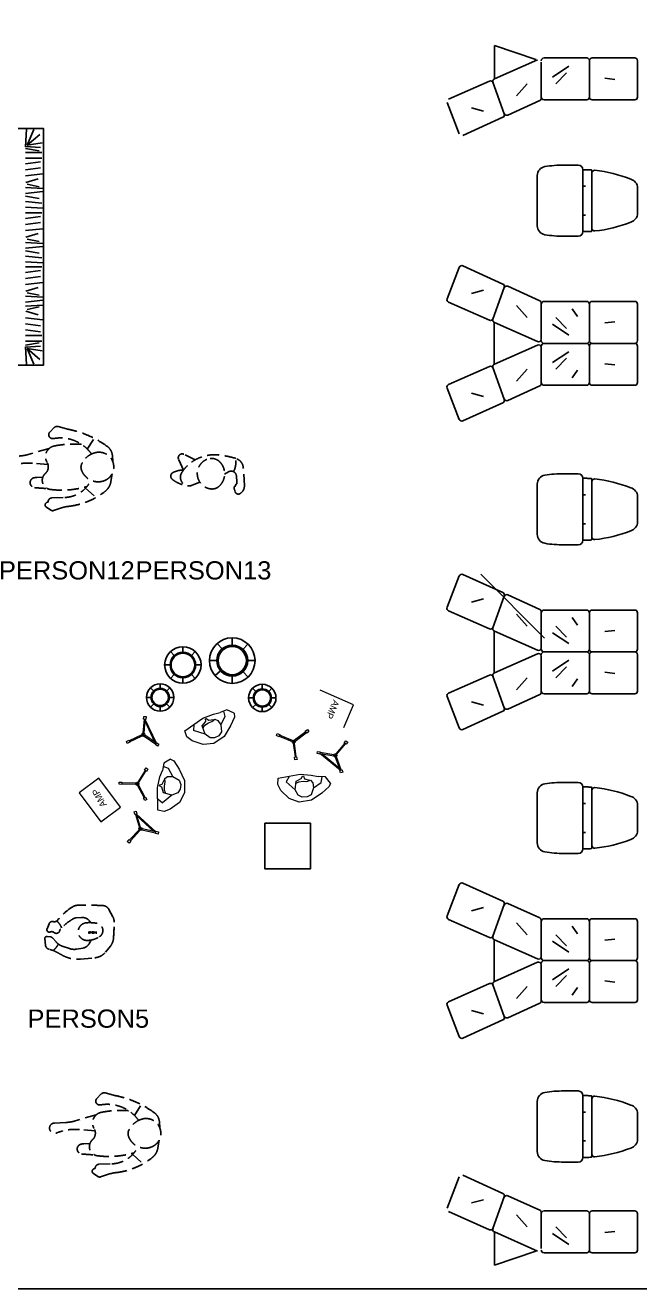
# Model space of a CAD drawing. Header units: millimetres. Extents: x 14385 to 129787, y 107826 to 186798.
# Drawn here: x 45817 to 52562, y 107826 to 121697 of the extents above; entities that cross this region are included whole.
import ezdxf
from ezdxf.enums import TextEntityAlignment as Align

# ---------------------------------------------------------------- set-up
doc = ezdxf.new("R2010")
doc.units = ezdxf.units.MM
doc.header["$LTSCALE"] = 1000
doc.set_wipeout_variables(frame=1)
doc.linetypes.add('HIDDEN2', pattern=[0.1875, 0.125, -0.0625])
for name, color, linetype in [('BS-SHORT-CABINET', 40, 'Continuous'), ('FF-ART', 120, 'Continuous'), ('FF-DB', 144, 'Continuous'), ('FF-FURN', 51, 'Continuous')]:
    doc.layers.add(name, color=color, linetype=linetype)
doc.styles.add('ar', font='arial.ttf')
doc.styles.add('ATTR', font='romans.shx', dxfattribs={"width": 0.8, "height": 0.7})
doc.styles.add('俵俽 僑僔僢僋', font='', dxfattribs={"bigfont": '俵俽 僑僔僢僋'})
doc.styles.get('俵俽 僑僔僢僋').set_extended_font_data('‚l‚r ƒSƒVƒbƒN')

# ---------------------------------------------------------------- blocks, each defined once
blk = doc.blocks.new('A$C50BB678B')
at = {"color": 8}
for p, q in [((5992, 1453), (5981, 1259)), ((6071, 1450), (5997, 1277)), ((6137, 1397), (5997, 1277)), ((6144, 1253), (5978, 1262)), ((6164, 1303), (5997, 1277)), ((6131, 1215), (5978, 1241)), ((6158, 1135), (5978, 1135)), ((6160, 1197), (5980, 1197)), ((6144, 1095), (5978, 1073)), ((6144, 1029), (5978, 1008)), ((6171, 962), (5978, 942)), ((6118, 909), (5984, 869)), ((6131, 822), (5998, 849)), ((6171, 801), (5978, 812)), ((6171, 768), (5978, 747)), ((6131, 694), (5978, 720)), ((6158, 641), (5978, 659)), ((6171, 588), (5978, 599)), ((6158, 534), (5978, 534)), ((6144, 494), (5978, 472)), ((6144, 428), (5978, 407)), ((6171, 361), (5978, 341)), ((6118, 308), (5984, 268)), ((6171, 200), (5978, 211)), ((6171, 167), (5978, 146)), ((6131, 221), (5998, 248)), ((6131, 93), (5978, 119)), ((6158, 40), (5978, 58)), ((6171, -13), (5978, -2)), ((6158, -57), (5978, -57)), ((6144, -97), (5978, -119)), ((6144, -163), (5978, -184)), ((6171, -230), (5978, -250)), ((6171, -391), (5978, -380)), ((6118, -283), (5984, -323)), ((6131, -370), (5998, -343)), ((6171, -424), (5978, -445)), ((6171, -477), (5978, -488)), ((6118, -585), (5984, -545)), ((6131, -498), (5998, -525)), ((6171, -638), (5978, -618)), ((6144, -705), (5978, -684)), ((6144, -772), (5978, -749)), ((6158, -812), (5978, -812)), ((6131, -892), (5978, -917)), ((6144, -929), (5978, -938)), ((6160, -874), (5980, -874)), ((5992, -1129), (5981, -936)), ((6137, -1073), (5997, -953)), ((6071, -1126), (5997, -953)), ((6164, -980), (5997, -953))]:
    blk.add_line(p, q, dxfattribs=at)
at = {"color": 2, "linetype": 'ByBlock', "ltscale": 3000}
blk.add_lwpolyline([(-6024, 1462), (6176, 1462), (6176, -1138), (-6024, -1138)], close=True, dxfattribs=at)
blk = doc.blocks.new('A$C43EB040F')
at = {"color": 59, "linetype": 'HIDDEN2'}
for p, q in [((-207, 416), (-160, 464)), ((-26, 451), (-116, 476)), ((204, 229), (281, 346)), ((-674, 145), (-544, 152)), ((-215, 235), (-446, 169)), ((483, 91), (479, 156)), ((-228, 60), (-398, 74)), ((-284, -80), (-351, -83)), ((476, -43), (463, -128)), ((186, -199), (300, -303)), ((-196, -442), (-245, -410)), ((-186, -308), (-42, -302)), ((-167, -446), (-68, -414)), ((-125, -298), (-125, -298)), ((-125, -298), (-125, -298)), ((-175, -442), (-175, -442))]:
    blk.add_line(p, q, dxfattribs=at)
for centre, radius, start, end in [((-177, 386), 42.7, 135.191, 280.5352), ((-128, 432), 45, 74.6488, 135.191), ((72, 809), 371, 254.6488, 258.7098), ((-209, -599), 1065, 53.4823, 78.7098), ((-92, -69), 420, 35.3591, 100.5352), ((54, -783), 1067, 85.358, 101.6194), ((-671, 89), 56.6, 93.1353, 291.7806), ((-569, 598), 447, 273.1353, 285.909), ((-136, 146), 119, 101.6194, 211.1132), ((348, -31), 227, 103.6582, 154.5338), ((332, 33), 162, 286.6404, 103.6582), ((344, 148), 135, 3.6797, 53.4823), ((-444, -479), 555, 85.3146, 111.7806), ((-322, 34), 97.8, 311.773, 31.1132), ((220, 30), 85.7, 154.5338, 197.9036), ((323, 63), 194, 197.9036, 286.6404), ((-369, -140), 54.8, 98.8442, 264.2352), ((-341, -322), 239, 92.4021, 98.8442), ((-189, -114), 101, 131.773, 262.9174), ((-55, 27), 330, 272.1383, 334.7594), ((296, -102), 168, 308.5038, 351.3134), ((-165, 1886), 2091, 264.2352, 268.0342), ((-78, 783), 1005, 262.9174, 286.0136), ((-86, 378), 782, 276.1348, 308.5038), ((-229, -385), 30.1, 85.0614, 236.7735), ((-184, -350), 42.3, 92.1383, 186.3), ((32, -723), 325, 96.1349, 108.0511), ((-177, -414), 33.7, 236.7735, 288.0511)]:
    blk.add_arc(centre, radius, start, end, dxfattribs=at)
blk = doc.blocks.new('A$C4E4F17A8')
at = {"color": 59, "linetype": 'HIDDEN2'}
for p, q in [((-209, 40), (-263, 158)), ((-80, 152), (-205, 214)), ((242, -4), (286, 21)), ((459, -129), (447, 65)), ((-29, -94), (-116, -127)), ((353, -139), (370, -116)), ((377, -93), (372, -24))]:
    blk.add_line(p, q, dxfattribs=at)
for centre, radius, start, end in [((-224, 175), 42.7, 63.8988, 204.4247), ((130, -219), 427, 83.8075, 147.0958), ((112, 1), 170, 112.746, 261.956), ((97, 37), 131, 41.7971, 112.746), ((61, -857), 1069, 73.4031, 83.8075), ((150, 124), 215, 332.0521, 12.112), ((334, 58), 113, 3.5076, 73.4031), ((-308, -27), 41.9, 119.0732, 231.1184), ((-213, -198), 238, 89.0903, 119.0732), ((-149, -39), 94.3, 147.0958, 290.5492), ((55, 0), 187, 311.7514, 41.7971), ((314, -29), 57.4, 4.5143, 119.7562), ((-122, 204), 339, 231.1184, 263.572), ((344, -96), 33.4, 322.7892, 4.5143), ((362, -135), 96.9, 299.5813, 3.5076), ((104, -55), 113, 261.956, 311.7514), ((377, -158), 31.4, 142.7892, 208.134), ((291, -204), 66.3, 9.2551, 28.134), ((392, -188), 36, 189.2551, 299.5813)]:
    blk.add_arc(centre, radius, start, end, dxfattribs=at)
blk = doc.blocks.new('XG')
at = {"color": 57}
for p, q in [((0, 100), (0, 150)), ((-100, 0), (-150, 0)), ((-70, 71), (-106, 106)), ((70, 71), (106, 106)), ((100, 0), (150, 0)), ((-70, -71), (-106, -106)), ((0, -100), (0, -150)), ((70, -71), (106, -106))]:
    blk.add_line(p, q, dxfattribs=at)
for radius in [150, 100]:
    blk.add_circle((0, 0), radius)
blk.add_circle((0, 0), 90, dxfattribs=at)
blk = doc.blocks.new('ZG')
at = {"color": 57}
for p, q in [((0, 140), (0, 200)), ((-140, 0), (-200, 0)), ((-103, 95), (-147, 136)), ((103, 95), (147, 136)), ((140, 0), (200, 0)), ((-103, -95), (-147, -136)), ((103, -95), (147, -136)), ((0, -140), (0, -200))]:
    blk.add_line(p, q, dxfattribs=at)
for radius in [200, 140]:
    blk.add_circle((0, 0), radius)
blk.add_circle((0, 0), 130, dxfattribs=at)
blk = doc.blocks.new('DG')
at = {"color": 57}
for p, q in [((-112, 128), (-164, 189)), ((0, 170), (0, 250)), ((128, 112), (188, 165)), ((-170, 0), (-250, 0)), ((170, 0), (250, 0)), ((-122, -118), (-180, -174)), ((123, -117), (181, -172)), ((0, -170), (0, -250))]:
    blk.add_line(p, q, dxfattribs=at)
for radius in [250, 170]:
    blk.add_circle((0, 0), radius)
blk.add_circle((0, 0), 155, dxfattribs=at)
blk = doc.blocks.new('awqq')
at = {"color": 57, "linetype": 'Continuous', "lineweight": 15}
for p, q in [((614, 1393), (432, 1169)), ((596, 1386), (435, 1189)), ((318, -626), (57, -748)), ((307, -642), (77, -750))]:
    blk.add_line(p, q, dxfattribs=at)
blk.add_line((232, 731), (231, 731))
at = {"linetype": 'Continuous', "lineweight": 15}
for p, q in [((1020, -1019), (701, -1259)), ((1183, -1235), (1020, -1019)), ((863, -1475), (1183, -1235)), ((701, -1259), (863, -1475))]:
    blk.add_line(p, q, dxfattribs=at)
for points in [[(306, 1475), (330, 1456), (314, 1436), (291, 1455)], [(636, 1421), (645, 1397), (617, 1387), (608, 1410)], [(433, 1139), (409, 1143), (413, 1172), (438, 1168)], [(498, 918), (501, 893), (471, 890), (468, 914)], [(223, 729), (247, 719), (235, 692), (212, 701)], [(333, -637), (313, -622), (330, -598), (350, -612)], [(1310, -637), (1286, -631), (1292, -602), (1316, -608)], [(589, -739), (602, -718), (628, -734), (614, -755)], [(936, -731), (948, -753), (921, -767), (910, -745)], [(322, -945), (299, -955), (286, -928), (309, -917)], [(1073, -871), (1066, -848), (1094, -839), (1102, -863)], [(1416, -926), (1399, -945), (1377, -925), (1394, -906)], [(746, -1004), (771, -1005), (770, -1035), (745, -1034)]]:
    blk.add_lwpolyline(points, close=True, dxfattribs=at)
at = {"color": 57, "linetype": 'Continuous', "lineweight": 15, "flags": 128}
for points in [[(318, 1441), (437, 1344, -0.087789), (440, 1349, -0.087886), (444, 1353), (326, 1451)], [(610, 1404), (467, 1350, -0.087959), (470, 1344, -0.087859), (471, 1338), (614, 1393)], [(432, 1169), (457, 1321, -0.087655), (450, 1321, -0.087757), (445, 1323), (420, 1171)], [(241, 722), (300, 863, -0.087796), (294, 865, -0.087812), (289, 868), (229, 726)], [(469, 908), (317, 889, -0.087746), (318, 883, -0.087866), (318, 877), (470, 896)], [(318, -626), (230, -752, -0.087652), (236, -754, -0.087882), (240, -759), (328, -633)], [(1292, -633), (1258, -783, -0.087652), (1264, -783, -0.087882), (1270, -785), (1304, -636)], [(56, -760), (209, -773, -0.087758), (208, -767, -0.087723), (210, -761), (57, -748)], [(303, -920), (238, -781, -0.087679), (233, -785, -0.087821), (227, -786), (292, -925)], [(618, -750), (748, -831, -0.087679), (750, -826, -0.087821), (754, -821), (624, -740)], [(913, -750), (777, -822, -0.087758), (781, -827, -0.087723), (782, -833), (918, -761)], [(1100, -856), (1246, -811, -0.087758), (1244, -805, -0.087723), (1243, -799), (1096, -845)], [(1389, -911), (1276, -807, -0.087679), (1273, -812, -0.087821), (1268, -816), (1381, -920)], [(765, -1005), (770, -852, -0.087652), (764, -853, -0.087882), (758, -851), (753, -1005)]]:
    blk.add_lwpolyline(points, format="xyb", close=True, dxfattribs=at)
blk.add_lwpolyline([(1198, 565), (1698, 565), (1698, 1065), (1198, 1065)], close=True)
at = {"linetype": 'Continuous', "lineweight": 15}
for centre in [(453, 1338), (301, 881), (226, -769), (765, -835), (1260, -800)]:
    blk.add_circle(centre, 17.5, dxfattribs=at)
at = {"color": 57, "linetype": 'Continuous', "lineweight": 15}
for centre in [(453, 1338), (301, 881), (226, -769), (765, -835), (1260, -800)]:
    blk.add_circle(centre, 9, dxfattribs=at)
at = {"color": 57, "linetype": 'Continuous', "lineweight": 15, "style": '俵俽 僑僔僢僋'}
blk.add_text('AMP', height=73.7, rotation=208.8205, dxfattribs=at).set_placement((995, -1169))
for points in [[(-103, 1539), (145, 1431), (-14, 1065), (-262, 1172)], [(-178, 387), (-189, 388), (-201, 389), (-214, 392), (-230, 397), (-242, 402), (-256, 410), (-268, 418), (-279, 427), (-286, 434), (-303, 455), (-317, 482), (-322, 498), (-327, 520), (-328, 537), (-327, 554), (-323, 572), (-317, 594), (-306, 615), (-295, 630), (-283, 644), (-266, 658), (-250, 669), (-235, 676), (-218, 682), (-204, 685), (-188, 687), (-178, 687), (-158, 686), (-140, 683), (-122, 676), (-102, 667), (-90, 659), (-79, 650), (-72, 644), (-63, 635), (-51, 618), (-42, 601), (-38, 592), (-33, 579), (-30, 564), (-29, 556), (-28, 546), (-28, 537), (-28, 528), (-29, 514), (-34, 495), (-38, 483), (-44, 468), (-54, 452), (-63, 440), (-72, 431), (-81, 423), (-90, 415), (-103, 407), (-117, 400), (-129, 396), (-142, 392), (-155, 389), (-165, 388)], [(249, -290), (183, -315), (43, -115), (0, 0), (-17, 74), (-48, 149), (-10, 228), (31, 231), (129, 188), (246, 117), (323, 5), (333, -113), (292, -232)], [(-540, -535), (-560, -534), (-583, -530), (-610, -522), (-633, -513), (-656, -498), (-678, -480), (-687, -471), (-703, -451), (-720, -422), (-731, -394), (-737, -373), (-739, -354), (-740, -340), (-740, -335), (-740, -321), (-738, -306), (-734, -288), (-729, -269), (-723, -253), (-714, -237), (-704, -220), (-694, -207), (-687, -199), (-676, -189), (-667, -180), (-656, -172), (-641, -162), (-627, -155), (-609, -147), (-592, -142), (-579, -139), (-568, -137), (-556, -136), (-540, -135), (-529, -135), (-514, -137), (-496, -140), (-478, -145), (-462, -151), (-447, -158), (-435, -165), (-422, -174), (-407, -186), (-397, -196), (-393, -199), (-388, -206), (-378, -218), (-371, -228), (-365, -238), (-359, -250), (-353, -264), (-348, -278), (-345, -292), (-342, -305), (-341, -321), (-340, -331), (-340, -335), (-340, -344), (-341, -356), (-344, -373), (-348, -392), (-353, -407), (-360, -423), (-365, -432), (-373, -445), (-380, -454), (-390, -467), (-393, -471), (-400, -478), (-411, -488), (-428, -500), (-443, -510), (-458, -517), (-475, -524), (-489, -528), (-503, -532), (-520, -534), (-533, -535)], [(1069, -541), (1053, -610), (808, -615), (689, -587), (618, -560), (538, -545), (493, -470), (513, -433), (604, -376), (728, -317), (864, -316), (968, -373), (1044, -473)]]:
    blk.add_wipeout(points)
at = {"linetype": 'Continuous', "lineweight": 15}
for p, q in [((-103, 1539), (-262, 1172)), ((145, 1431), (-103, 1539)), ((-10, 228), (31, 231)), ((31, 231), (129, 188)), ((129, 188), (246, 117)), ((0, 0), (-17, 74)), ((43, -115), (0, 0)), ((246, 117), (323, 5)), ((323, 5), (333, -113)), ((183, -315), (43, -115)), ((333, -113), (292, -232)), ((292, -232), (249, -290)), ((249, -290), (183, -315)), ((513, -433), (604, -376)), ((604, -376), (728, -317)), ((728, -317), (864, -316)), ((864, -316), (968, -373)), ((968, -373), (1044, -473)), ((493, -470), (514, -434)), ((1044, -473), (1069, -541)), ((1069, -541), (1053, -610)), ((689, -587), (618, -560)), ((808, -615), (689, -587)), ((1053, -610), (808, -615))]:
    blk.add_line(p, q, dxfattribs=at)
at = {"color": 45, "linetype": 'Continuous', "lineweight": 15}
for p, q in [((26, 131), (-34, 115)), ((116, 81), (26, 131)), ((220, -92), (181, -220)), ((115, -215), (181, -220)), ((595, -493), (574, -552)), ((686, -446), (595, -493)), ((888, -455), (972, -558)), ((931, -611), (972, -558))]:
    blk.add_line(p, q, dxfattribs=at)
at = {"color": 57, "linetype": 'Continuous', "lineweight": 15}
for p, q in [((1292, -633), (1096, -845)), ((1287, -652), (1115, -839))]:
    blk.add_line(p, q, dxfattribs=at)
at = {"linetype": 'Continuous', "lineweight": 15}
blk.add_lwpolyline([(170, 1033), (190, 1048), (208, 1024), (188, 1009)], close=True, dxfattribs=at)
at = {"color": 57, "linetype": 'Continuous', "lineweight": 15, "flags": 128}
blk.add_lwpolyline([(193, 1013), (286, 890, -0.087796), (290, 895, -0.087787), (296, 897), (203, 1020)], format="xyb", close=True, dxfattribs=at)
at = {"linetype": 'Continuous', "lineweight": 15}
for points in [[(-10, 228), (-48, 149), (-17, 74)], [(493, -470), (538, -545), (618, -560)]]:
    blk.add_lwpolyline(points, dxfattribs=at)
at = {"color": 45, "linetype": 'Continuous', "lineweight": 15}
for points in [[(149, -112), (122, -93), (95, -53), (82, -16), (55, 16), (69, 50), (116, 81), (195, 89), (236, 58), (260, 12), (260, -37), (220, -92), (129, -122), (80, -84), (50, -85), (47, -74), (66, -53), (60, 5)], [(865, -525), (834, -537), (786, -538), (748, -528), (706, -533), (685, -502), (686, -446), (723, -376), (771, -358), (823, -365), (863, -392), (888, -455), (862, -548), (803, -567), (787, -592), (777, -589), (770, -561), (718, -535)]]:
    blk.add_lwpolyline(points, dxfattribs=at)
at = {"rotation": 180}
for name, p in [('XG', (-178, 537)), ('DG', (-588, 207))]:
    blk.add_blockref(name, p, dxfattribs=at)
at = {"color": 57, "linetype": 'Continuous', "lineweight": 15, "style": '俵俽 僑僔僢僋'}
blk.add_text('AMP', height=73.7, rotation=336.4877, dxfattribs=at).set_placement((-165, 1317))
for points in [[(773, 706), (702, 712), (660, 953), (670, 1075), (686, 1149), (689, 1230), (757, 1286), (795, 1271), (866, 1190), (943, 1077), (965, 943), (924, 831), (837, 741)], [(-184, -734), (-195, -734), (-207, -732), (-221, -729), (-236, -725), (-248, -720), (-263, -712), (-275, -703), (-285, -695), (-293, -687), (-309, -667), (-323, -640), (-328, -623), (-333, -602), (-334, -584), (-333, -567), (-330, -549), (-323, -528), (-312, -507), (-301, -491), (-289, -478), (-272, -463), (-256, -453), (-241, -445), (-224, -440), (-210, -436), (-194, -434), (-184, -434), (-164, -435), (-146, -439), (-128, -445), (-108, -455), (-96, -463), (-85, -471), (-78, -478), (-70, -487), (-57, -503), (-48, -521), (-44, -529), (-39, -543), (-36, -557), (-35, -565), (-34, -575), (-34, -584), (-34, -593), (-36, -607), (-40, -627), (-44, -639), (-50, -653), (-60, -669), (-70, -681), (-78, -690), (-87, -699), (-96, -706), (-110, -714), (-123, -721), (-135, -726), (-148, -730), (-161, -732), (-171, -734)]]:
    blk.add_wipeout(points)
at = {"linetype": 'Continuous', "lineweight": 15}
for p, q in [((757, 1286), (795, 1271)), ((795, 1271), (866, 1190)), ((670, 1075), (686, 1149)), ((866, 1190), (943, 1077)), ((660, 953), (670, 1075)), ((943, 1077), (965, 943)), ((702, 712), (660, 953)), ((965, 943), (924, 831)), ((773, 706), (702, 712)), ((837, 741), (773, 706)), ((924, 831), (837, 741))]:
    blk.add_line(p, q, dxfattribs=at)
at = {"color": 45, "linetype": 'Continuous', "lineweight": 15}
for p, q in [((749, 1182), (688, 1193)), ((809, 1099), (749, 1182)), ((831, 898), (741, 799)), ((683, 831), (741, 799))]:
    blk.add_line(p, q, dxfattribs=at)
at = {"linetype": 'Continuous', "lineweight": 15}
blk.add_lwpolyline([(757, 1286), (689, 1230), (686, 1149)], dxfattribs=at)
at = {"color": 45, "linetype": 'Continuous', "lineweight": 15}
blk.add_lwpolyline([(758, 910), (741, 939), (734, 986), (738, 1026), (726, 1065), (753, 1091), (809, 1099), (884, 1073), (909, 1028), (910, 976), (889, 932), (831, 898), (735, 909), (707, 965), (680, 977), (681, 988), (708, 999), (726, 1054)], dxfattribs=at)
at = {"linetype": 'Continuous', "lineweight": 15}
blk.add_lwpolyline([(25, -764), (27, -739), (57, -742), (55, -767)], close=True, dxfattribs=at)
at = {"rotation": 180}
for name, p in [('ZG', (-540, -335)), ('XG', (-184, -584))]:
    blk.add_blockref(name, p, dxfattribs=at)

msp = doc.modelspace()

# ---------------------------------------------------------------- linework, layer by layer
at = {"color": 59, "linetype": 'HIDDEN2'}
for p, q in [((46087.1, 117231.4), (46134.6, 117279.3)), ((46268.2, 117266.3), (46178.5, 117291)), ((46498.3, 117044), (46574.9, 117161.7)), ((46078.9, 117049.9), (45848, 116984.1)), ((46777.7, 116906.3), (46773.5, 116971.7)), ((46066.7, 116875.2), (45895.9, 116889.2)), ((46009.8, 116734.9), (45943.5, 116732.1)), ((46770, 116772.7), (46757, 116687.5)), ((46108.4, 116507.5), (46251.9, 116512.8)), ((46479.9, 116616.6), (46593.9, 116512.6)), ((46098.3, 116373), (46048.9, 116405.4)), ((46127.3, 116369.2), (46225.9, 116401.3)), ((46736.2, 111990.1), (46779.1, 111908.6)), ((46736.2, 111990.1), (46779.1, 111908.6)), ((46056.1, 111777.6), (46078, 111832.6)), ((46056.1, 111777.6), (46078, 111832.6)), ((46374.9, 111897.2), (46435.9, 111901.3)), ((46374.9, 111897.2), (46435.9, 111901.3)), ((46039.6, 111596.5), (46031.1, 111666.9)), ((46039.6, 111596.5), (46031.1, 111666.9)), ((46057, 111692.7), (46096.8, 111687.8)), ((46057, 111692.7), (46096.8, 111687.8)), ((46155.3, 111633), (46117.4, 111676.8)), ((46155.3, 111633), (46117.4, 111676.8)), ((46222.9, 111587.5), (46301.3, 111560.7)), ((46222.9, 111587.5), (46301.3, 111560.7)), ((46380.9, 111554.2), (46447.9, 111565.5)), ((46380.9, 111554.2), (46447.9, 111565.5)), ((46539.6, 111654.2), (46523.6, 111621.9)), ((46539.6, 111654.2), (46523.6, 111621.9)), ((46697.2, 111520.9), (46751.3, 111586.9)), ((46697.2, 111520.9), (46751.3, 111586.9)), ((46423.4, 111445.3), (46580.7, 111459.3)), ((46423.4, 111445.3), (46580.7, 111459.3))]:
    msp.add_line(p, q, dxfattribs=at)
at = {"color": 1}
msp.add_lwpolyline([(129786.9, 184762.2), (129786.9, 107826.4), (18573.3, 107826.4), (18573.3, 184762.2), (80368.9, 184762.2), (80368.9, 107826.4)], dxfattribs=at)
at = {"color": 59, "linetype": 'HIDDEN2'}
for centre, radius, start, end in [((46117.4, 117201.3), 42.7, 135.191, 280.5352), ((46166.6, 117247.5), 45, 74.64877, 135.191), ((46366.4, 117624.1), 370.9, 254.6488, 258.7098), ((46085.3, 116216.2), 1064.7, 53.48234, 78.70977), ((46157.8, 116961.1), 118.8, 101.6194, 211.1132), ((46201.9, 116746.6), 419.9, 35.35912, 100.5352), ((46348.7, 116032.8), 1066.5, 85.35797, 101.6194), ((46638.4, 116963), 135.4, 3.67966, 53.48234), ((45725.6, 117413.7), 446.7, 273.1353, 285.909), ((46642.1, 116784.6), 227, 103.6582, 154.5338), ((46626.7, 116847.9), 161.9, 286.6404, 103.6582), ((45850.6, 116336.3), 554.7, 85.31465, 111.7806), ((45972.4, 116849.2), 97.8, 311.773, 31.11315), ((46514.5, 116845.4), 85.7, 154.5338, 197.9036), ((46617.5, 116878.6), 194, 197.9036, 286.6404), ((45925.1, 116675.4), 54.8, 98.84423, 264.2352), ((45953.5, 116492.9), 239.5, 92.40215, 98.84423), ((46104.8, 116700.9), 100.9, 131.773, 262.9174), ((46239.6, 116842.4), 329.8, 272.1383, 334.7594), ((46590.5, 116712.9), 168.5, 308.5038, 351.3134), ((46129.6, 118701.1), 2090.8, 264.2352, 268.0342), ((46216.3, 117598.2), 1005.1, 262.9174, 286.0136), ((46208.3, 117193.3), 782.3, 276.1348, 308.5038), ((46065.4, 116430.6), 30.1, 85.06136, 236.7735), ((46110, 116465.2), 42.3, 92.13828, 186.3), ((46116.8, 116401.2), 33.7, 236.7735, 288.0511), ((46326.7, 116092), 325.3, 96.13485, 108.0511), ((46724, 111421.5), 712.8, 123.5226, 140.8356), ((46724, 111421.5), 712.8, 123.5226, 140.8356), ((46398.4, 111913.1), 123.1, 91.57632, 123.5226), ((46398.4, 111913.1), 123.1, 91.57632, 123.5226), ((46487.2, 108685), 3352.5, 86.87036, 91.57632), ((46487.2, 108685), 3352.5, 86.87036, 91.57632), ((46665.9, 111953.1), 79.4, 27.77074, 86.87036), ((46665.9, 111953.1), 79.4, 27.77074, 86.87036), ((46115.4, 111817.8), 40.2, 75.35866, 158.3171), ((46115.4, 111817.8), 40.2, 75.35866, 158.3171), ((46136.8, 111899.8), 44.6, 255.3587, 320.8356), ((46136.8, 111899.8), 44.6, 255.3587, 320.8356), ((46015.9, 111706), 216.9, 22.45256, 46.93874), ((46015.9, 111706), 216.9, 22.45256, 46.93874), ((46682.6, 111322), 659.8, 121.1555, 136.6254), ((46682.6, 111322), 659.8, 121.1555, 136.6254), ((46379.9, 111822.6), 74.8, 93.86907, 121.1555), ((46379.9, 111822.6), 74.8, 93.86907, 121.1555), ((46495.7, 111746.9), 97.1, 95.38901, 271.4402), ((46495.7, 111746.9), 97.1, 95.38901, 271.4402), ((46442.9, 111797.2), 104.4, 27.40417, 93.86907), ((46442.9, 111797.2), 104.4, 27.40417, 93.86907), ((46524.2, 111444.5), 400.9, 78.34025, 95.38901), ((46524.2, 111444.5), 400.9, 78.34025, 95.38901), ((46589, 111758.6), 80.2, 302.687, 78.34025), ((46589, 111758.6), 80.2, 302.687, 78.34025), ((46672.1, 111852.2), 121, 359.664, 27.77074), ((46672.1, 111852.2), 121, 359.664, 27.77074), ((44249.1, 111866.4), 2544, 355.6348, 359.664), ((44249.1, 111866.4), 2544, 355.6348, 359.664), ((46054.2, 111669.7), 23.2, 82.94983, 186.8358), ((46054.2, 111669.7), 23.2, 82.94983, 186.8358), ((46081, 111767.7), 26.7, 158.3171, 293.6317), ((46081, 111767.7), 26.7, 158.3171, 293.6317), ((46107.3, 111707.5), 39, 49.40974, 113.6317), ((46107.3, 111707.5), 39, 49.40974, 113.6317), ((46092.8, 111655.5), 32.5, 40.89255, 82.94983), ((46092.8, 111655.5), 32.5, 40.89255, 82.94983), ((46158, 111766.6), 38.9, 229.4097, 352.4554), ((46158, 111766.6), 38.9, 229.4097, 352.4554), ((46220.8, 111758.3), 24.4, 136.6254, 172.4554), ((46220.8, 111758.3), 24.4, 136.6254, 172.4554), ((46491.6, 111910.4), 260.7, 271.4402, 302.687), ((46491.6, 111910.4), 260.7, 271.4402, 302.687), ((46632.2, 111684.5), 153.9, 320.6748, 355.6348), ((46632.2, 111684.5), 153.9, 320.6748, 355.6348), ((46090.3, 111602.6), 51.1, 186.8358, 256.3587), ((46090.3, 111602.6), 51.1, 186.8358, 256.3587), ((45983, 111160.4), 403.9, 57.21303, 76.35873), ((45983, 111160.4), 403.9, 57.21303, 76.35873), ((45998.5, 111696.9), 200.7, 308.2748, 334.4691), ((45998.5, 111696.9), 200.7, 308.2748, 334.4691), ((46273.3, 111735.1), 156, 220.8926, 251.1534), ((46273.3, 111735.1), 156, 220.8926, 251.1534), ((46353.9, 111714.7), 162.7, 251.1534, 279.5552), ((46353.9, 111714.7), 162.7, 251.1534, 279.5552), ((46430.7, 111667.7), 103.6, 279.5552, 333.7755), ((46430.7, 111667.7), 103.6, 279.5552, 333.7755), ((46565.7, 111628.6), 170, 275.077, 320.6748), ((46565.7, 111628.6), 170, 275.077, 320.6748), ((46392.3, 111795.8), 351.9, 237.213, 275.077), ((46392.3, 111795.8), 351.9, 237.213, 275.077)]:
    msp.add_arc(centre, radius, start, end, dxfattribs=at)
at = {"layer": 'BS-SHORT-CABINET'}
for p, q in [((50966.6, 121473.6), (51422.2, 121320.5)), ((50966.6, 121338.5), (50966.6, 121473.6)), ((50966.6, 121108.9), (50966.6, 121338.5)), ((51439.6, 121318.9), (50966.6, 121108.9)), ((51481.7, 121291.5), (51481.7, 120897)), ((51979.7, 121337.7), (51511.7, 121337.7)), ((51783.6, 121246), (51603.7, 121126.2)), ((52009.7, 120907.7), (52009.7, 121307.7)), ((52507.6, 121337.7), (52039.7, 121337.7)), ((52537.6, 121307.7), (52537.6, 120907.7)), ((51759.6, 121174.1), (51639.7, 121054.3)), ((52179.4, 121114.2), (52287.3, 121102.2)), ((50911.6, 121084.5), (50463.7, 120885.6)), ((51075.7, 120723.6), (50950.5, 121071.3)), ((51327.9, 121054.3), (51208, 120922.4)), ((50447.9, 120847.4), (50580.8, 120503.4)), ((51464.1, 120869.7), (51114.7, 120711)), ((51979.7, 120877.7), (51511.7, 120877.7)), ((52507.6, 120877.7), (52039.7, 120877.7)), ((51059.9, 120686.1), (50621.2, 120486.9)), ((50716.3, 120790.6), (50848.2, 120754.6)), ((51887.6, 120161.2), (51728.7, 120161.2)), ((51437.6, 120046.3), (51437.6, 119496)), ((51937.6, 120111.2), (51937.6, 119431.2)), ((51981.8, 120111.2), (51937.6, 120111.2)), ((52037.6, 120098.2), (52037.6, 119444.2)), ((51937.6, 119930.1), (51967.9, 119930.1)), ((52537.6, 119910.4), (52537.6, 119631.9)), ((51937.6, 119612.3), (51967.9, 119612.3)), ((51981.8, 119431.2), (51937.6, 119431.2)), ((51887.6, 119381.2), (51707.7, 119381.2)), ((50447.9, 118695), (50580.8, 119038.9)), ((51059.9, 118856.2), (50621.2, 119055.4)), ((50716.3, 118751.8), (50848.2, 118787.8)), ((51075.7, 118818.7), (50950.5, 118471)), ((51464.1, 118672.7), (51114.7, 118831.3)), ((50911.6, 118457.9), (50463.7, 118656.7)), ((51327.9, 118488.1), (51208, 118619.9)), ((51481.7, 118250.8), (51481.7, 118645.3)), ((51979.7, 118664.7), (51511.7, 118664.7)), ((52009.7, 118634.7), (52009.7, 118234.7)), ((52507.6, 118664.7), (52039.7, 118664.7)), ((52537.6, 118234.7), (52537.6, 118634.7)), ((51759.6, 118368.2), (51639.7, 118488.1)), ((51879.6, 118500.1), (51819.6, 118584)), ((50965.2, 118437.6), (50965.2, 117980.7)), ((51439.6, 118223.4), (50966.6, 118433.4)), ((51783.6, 118296.3), (51603.7, 118416.2)), ((52179.4, 118428.2), (52287.3, 118440.2)), ((51439.6, 118185.9), (50966.6, 117975.9)), ((51979.7, 118204.7), (51511.7, 118204.7)), ((51979.7, 118204.7), (51511.7, 118204.7)), ((52009.7, 117774.7), (52009.7, 118174.7)), ((52507.6, 118204.7), (52039.7, 118204.7)), ((52507.6, 118204.7), (52039.7, 118204.7)), ((52537.6, 118174.7), (52537.6, 117774.7)), ((51481.7, 118158.5), (51481.7, 117764)), ((51783.6, 118113), (51603.7, 117993.2)), ((51759.6, 118041.1), (51639.7, 117921.2)), ((50911.6, 117951.5), (50463.7, 117752.6)), ((51075.7, 117590.6), (50950.5, 117938.3)), ((51327.9, 117921.2), (51208, 117789.4)), ((51879.6, 117909.3), (51819.6, 117825.4)), ((52179.4, 117981.2), (52287.3, 117969.2)), ((50447.9, 117714.4), (50580.8, 117370.4)), ((50716.3, 117657.5), (50848.2, 117621.6)), ((51464.1, 117736.7), (51114.7, 117578)), ((51979.7, 117744.7), (51511.7, 117744.7)), ((52507.6, 117744.7), (52039.7, 117744.7)), ((51059.9, 117553.1), (50621.2, 117353.9)), ((51437.6, 116658.3), (51437.6, 116108)), ((51887.6, 116773.2), (51728.7, 116773.2)), ((51937.6, 116723.2), (51937.6, 116043.2)), ((51981.8, 116723.2), (51937.6, 116723.2)), ((52037.6, 116710.2), (52037.6, 116056.2)), ((51937.6, 116542.1), (51967.9, 116542.1)), ((52537.6, 116522.4), (52537.6, 116243.9)), ((51937.6, 116224.3), (51967.9, 116224.3)), ((51887.6, 115993.2), (51707.7, 115993.2)), ((51981.8, 116043.2), (51937.6, 116043.2)), ((50447.9, 115307), (50580.8, 115650.9)), ((51059.9, 115468.2), (50621.2, 115667.4)), ((50818, 115669.2), (51518, 114969.2)), ((50716.3, 115363.8), (50848.2, 115399.8)), ((51075.7, 115430.7), (50950.5, 115083)), ((51464.1, 115284.7), (51114.7, 115443.3)), ((50911.6, 115069.9), (50463.7, 115268.7)), ((51979.7, 115276.7), (51511.7, 115276.7)), ((52507.6, 115276.7), (52039.7, 115276.7)), ((51327.9, 115100.1), (51208, 115231.9)), ((51481.7, 114862.8), (51481.7, 115257.3)), ((51879.6, 115112.1), (51819.6, 115196)), ((52009.7, 115246.7), (52009.7, 114846.7)), ((52537.6, 114846.7), (52537.6, 115246.7)), ((50965.2, 115049.6), (50965.2, 114592.7)), ((51439.6, 114835.4), (50966.6, 115045.4)), ((51783.6, 114908.3), (51603.7, 115028.2)), ((51759.6, 114980.2), (51639.7, 115100.1)), ((52179.4, 115040.2), (52287.3, 115052.2)), ((51439.6, 114797.9), (50966.6, 114587.9)), ((51481.7, 114770.5), (51481.7, 114376)), ((51979.7, 114816.7), (51511.7, 114816.7)), ((51979.7, 114816.7), (51511.7, 114816.7)), ((51783.6, 114725), (51603.7, 114605.2)), ((52009.7, 114386.7), (52009.7, 114786.7)), ((52507.6, 114816.7), (52039.7, 114816.7)), ((52507.6, 114816.7), (52039.7, 114816.7)), ((52537.6, 114786.7), (52537.6, 114386.7)), ((51759.6, 114653.1), (51639.7, 114533.2)), ((52179.4, 114593.2), (52287.3, 114581.2)), ((50911.6, 114563.5), (50463.7, 114364.6)), ((51075.7, 114202.6), (50950.5, 114550.3)), ((51327.9, 114533.2), (51208, 114401.4)), ((51879.6, 114521.3), (51819.6, 114437.4)), ((50447.9, 114326.4), (50580.8, 113982.4)), ((51464.1, 114348.7), (51114.7, 114190)), ((51979.7, 114356.7), (51511.7, 114356.7)), ((52507.6, 114356.7), (52039.7, 114356.7)), ((51059.9, 114165.1), (50621.2, 113965.9)), ((50716.3, 114269.5), (50848.2, 114233.6)), ((51887.6, 113385.2), (51728.7, 113385.2)), ((51937.6, 113335.2), (51937.6, 112655.2)), ((51981.8, 113335.2), (51937.6, 113335.2)), ((52037.6, 113322.2), (52037.6, 112668.2)), ((51437.6, 113270.3), (51437.6, 112720)), ((51937.6, 113154.1), (51967.9, 113154.1)), ((52537.6, 113134.4), (52537.6, 112855.9)), ((51937.6, 112836.3), (51967.9, 112836.3)), ((51981.8, 112655.2), (51937.6, 112655.2)), ((51887.6, 112605.2), (51707.7, 112605.2)), ((50447.9, 111919), (50580.8, 112262.9)), ((51059.9, 112080.2), (50621.2, 112279.4)), ((50716.3, 111975.8), (50848.2, 112011.8)), ((51075.7, 112042.7), (50950.5, 111695)), ((51464.1, 111896.7), (51114.7, 112055.3)), ((50911.6, 111681.9), (50463.7, 111880.7)), ((51327.9, 111712.1), (51208, 111843.9)), ((51481.7, 111474.8), (51481.7, 111869.3)), ((51979.7, 111888.7), (51511.7, 111888.7)), ((51879.6, 111724.1), (51819.6, 111808)), ((52009.7, 111858.7), (52009.7, 111458.7)), ((52507.6, 111888.7), (52039.7, 111888.7)), ((52537.6, 111458.7), (52537.6, 111858.7)), ((50965.2, 111661.6), (50965.2, 111204.7)), ((51439.6, 111447.4), (50966.6, 111657.4)), ((51759.6, 111592.2), (51639.7, 111712.1)), ((52179.4, 111652.2), (52287.3, 111664.2)), ((51783.6, 111520.3), (51603.7, 111640.2)), ((51439.6, 111409.9), (50966.6, 111199.9)), ((51481.7, 111382.5), (51481.7, 110988)), ((51979.7, 111428.7), (51511.7, 111428.7)), ((51979.7, 111428.7), (51511.7, 111428.7)), ((52009.7, 110998.7), (52009.7, 111398.7)), ((52507.6, 111428.7), (52039.7, 111428.7)), ((52507.6, 111428.7), (52039.7, 111428.7)), ((52537.6, 111398.7), (52537.6, 110998.7)), ((51783.6, 111337), (51603.7, 111217.2)), ((51759.6, 111265.1), (51639.7, 111145.2)), ((50911.6, 111175.5), (50463.7, 110976.6)), ((51075.7, 110814.6), (50950.5, 111162.3)), ((51327.9, 111145.2), (51208, 111013.4)), ((51879.6, 111133.3), (51819.6, 111049.4)), ((52179.4, 111205.2), (52287.3, 111193.2)), ((51979.7, 110968.7), (51511.7, 110968.7)), ((52507.6, 110968.7), (52039.7, 110968.7)), ((50447.9, 110938.4), (50580.8, 110594.4)), ((50716.3, 110881.5), (50848.2, 110845.6)), ((51464.1, 110960.7), (51114.7, 110802)), ((51059.9, 110777.1), (50621.2, 110577.9)), ((51887.6, 109997.2), (51728.7, 109997.2)), ((51437.6, 109882.3), (51437.6, 109332)), ((51937.6, 109947.2), (51937.6, 109267.2)), ((51981.8, 109947.2), (51937.6, 109947.2)), ((52037.6, 109934.2), (52037.6, 109280.2)), ((51937.6, 109766.1), (51967.9, 109766.1)), ((52537.6, 109746.4), (52537.6, 109467.9)), ((51937.6, 109448.3), (51967.9, 109448.3)), ((51887.6, 109217.2), (51707.7, 109217.2)), ((51981.8, 109267.2), (51937.6, 109267.2)), ((50447.9, 108711.1), (50580.8, 109055)), ((51059.9, 108872.3), (50621.2, 109071.5)), ((50716.3, 108767.9), (50848.2, 108803.9)), ((51075.7, 108834.8), (50950.5, 108487.1)), ((51464.1, 108688.8), (51114.7, 108847.4)), ((50911.6, 108474), (50463.7, 108672.8)), ((51327.9, 108504.2), (51208, 108636.1)), ((51481.7, 108266.9), (51481.7, 108661.5)), ((51979.7, 108680.8), (51511.7, 108680.8)), ((52009.7, 108650.8), (52009.7, 108250.8)), ((52507.6, 108680.8), (52039.7, 108680.8)), ((52537.6, 108250.8), (52537.6, 108650.8)), ((51759.6, 108384.3), (51639.7, 108504.2)), ((51439.6, 108239.5), (50966.6, 108449.6)), ((50966.6, 108449.6), (50966.6, 108220)), ((51783.6, 108312.4), (51603.7, 108432.3)), ((52179.4, 108444.3), (52287.3, 108456.3)), ((50966.6, 108084.9), (51422.2, 108238)), ((50966.6, 108220), (50966.6, 108084.9)), ((51979.7, 108220.8), (51511.7, 108220.8)), ((52507.6, 108220.8), (52039.7, 108220.8))]:
    msp.add_line(p, q, dxfattribs=at)
for centre, radius, start, end in [((51511.7, 121307.7), 30, 90, 180), ((51979.7, 121307.7), 30, 0, 90), ((52039.7, 121307.7), 30, 90, 180), ((52507.6, 121307.7), 30, 0, 90), ((50923.7, 121057.1), 30, 19.8077, 113.9443), ((50978.7, 121081.5), 30, 113.9443, 199.8077), ((51451.7, 120897), 30, 294.42254, 0), ((51511.7, 120907.7), 30, 180, 270), ((51979.7, 120907.7), 30, 270, 0), ((52039.7, 120907.7), 30, 180, 270), ((52507.6, 120907.7), 30, 270, 0), ((51047.5, 120713.4), 30, 294.42254, 19.8077), ((51102.3, 120738.3), 30, 199.8077, 294.42254), ((51537.6, 120046.3), 100, 99.4208, 180), ((51718.2, 118958), 1203.2, 89.50008, 99.4208), ((51887.6, 120111.2), 50, 0, 90), ((51907, 118599.8), 1513.2, 85.39679, 87.1656), ((52027.6, 120098.2), 10, 0, 85.39679), ((52067.6, 120074.3), 30, 83.78237, 180), ((51907, 118599.8), 1513.2, 68.43686, 83.78237), ((52437.6, 119910.4), 100, 0, 75.22247), ((52437.6, 119631.9), 100, 284.77753, 0), ((51537.6, 119496), 100, 180, 260.5792), ((51887.6, 119431.2), 50, 270, 0), ((51907, 120942.5), 1513.2, 272.8344, 274.60321), ((52027.6, 119444.2), 10, 274.60321, 0), ((52067.6, 119468), 30, 180, 276.21763), ((51907, 120942.5), 1513.2, 276.21763, 291.56314), ((51718.2, 120584.3), 1203.2, 260.5792, 270.49992), ((50608.8, 119028.1), 30, 65.57746, 158.87478), ((51047.5, 118828.9), 30, 340.1923, 65.57746), ((51102.3, 118804), 30, 65.57746, 160.1923), ((50475.9, 118684.1), 30, 158.87478, 246.0557), ((51451.7, 118645.3), 30, 0, 65.57746), ((51511.7, 118634.7), 30, 90, 180), ((51979.7, 118634.7), 30, 0, 90), ((52039.7, 118634.7), 30, 90, 180), ((52507.6, 118634.7), 30, 0, 90), ((50923.7, 118485.3), 30, 246.0557, 340.1923), ((50978.7, 118460.9), 30, 160.1923, 246.0557), ((51451.7, 118250.8), 30, 246.0557, 0), ((51451.7, 118158.5), 30, 0, 113.9443), ((51511.7, 118234.7), 30, 180, 270), ((51511.7, 118174.7), 30, 90, 180), ((51979.7, 118234.7), 30, 270, 0), ((51979.7, 118174.7), 30, 0, 90), ((52039.7, 118234.7), 30, 180, 270), ((52039.7, 118174.7), 30, 90, 180), ((52507.6, 118234.7), 30, 270, 0), ((52507.6, 118174.7), 30, 0, 90), ((50923.7, 117924.1), 30, 19.8077, 113.9443), ((50978.7, 117948.5), 30, 113.9443, 199.8077), ((51451.7, 117764), 30, 294.42254, 0), ((51511.7, 117774.7), 30, 180, 270), ((51979.7, 117774.7), 30, 270, 0), ((52039.7, 117774.7), 30, 180, 270), ((52507.6, 117774.7), 30, 270, 0), ((50475.9, 117725.2), 30, 113.9443, 201.12522), ((51047.5, 117580.4), 30, 294.42254, 19.8077), ((51102.3, 117605.3), 30, 199.8077, 294.42254), ((50608.8, 117381.2), 30, 201.12522, 294.42254), ((51537.6, 116658.3), 100, 99.4208, 180), ((51718.2, 115570), 1203.2, 89.50008, 99.4208), ((51887.6, 116723.2), 50, 0, 90), ((51907, 115211.8), 1513.2, 85.39679, 87.1656), ((52027.6, 116710.2), 10, 0, 85.39679), ((52067.6, 116686.3), 30, 83.78237, 180), ((51907, 115211.8), 1513.2, 68.43686, 83.78237), ((52437.6, 116522.4), 100, 0, 75.22247), ((52437.6, 116243.9), 100, 284.77753, 0), ((51537.6, 116108), 100, 180, 260.5792), ((51907, 117554.5), 1513.2, 276.21763, 291.56314), ((51718.2, 117196.3), 1203.2, 260.5792, 270.49992), ((51887.6, 116043.2), 50, 270, 0), ((51907, 117554.5), 1513.2, 272.8344, 274.60321), ((52027.6, 116056.2), 10, 274.60321, 0), ((52067.6, 116080), 30, 180, 276.21763), ((50608.8, 115640.1), 30, 65.57746, 158.87478), ((51047.5, 115440.9), 30, 340.1923, 65.57746), ((51102.3, 115416), 30, 65.57746, 160.1923), ((50475.9, 115296.1), 30, 158.87478, 246.0557), ((51451.7, 115257.3), 30, 0, 65.57746), ((51511.7, 115246.7), 30, 90, 180), ((51979.7, 115246.7), 30, 0, 90), ((52039.7, 115246.7), 30, 90, 180), ((52507.6, 115246.7), 30, 0, 90), ((50923.7, 115097.3), 30, 246.0557, 340.1923), ((50978.7, 115072.9), 30, 160.1923, 246.0557), ((51451.7, 114862.8), 30, 246.0557, 0), ((51511.7, 114846.7), 30, 180, 270), ((51979.7, 114846.7), 30, 270, 0), ((52039.7, 114846.7), 30, 180, 270), ((52507.6, 114846.7), 30, 270, 0), ((51451.7, 114770.5), 30, 0, 113.9443), ((51511.7, 114786.7), 30, 90, 180), ((51979.7, 114786.7), 30, 0, 90), ((52039.7, 114786.7), 30, 90, 180), ((52507.6, 114786.7), 30, 0, 90), ((50978.7, 114560.5), 30, 113.9443, 199.8077), ((50923.7, 114536.1), 30, 19.8077, 113.9443), ((50475.9, 114337.2), 30, 113.9443, 201.12522), ((51451.7, 114376), 30, 294.42254, 0), ((51511.7, 114386.7), 30, 180, 270), ((51979.7, 114386.7), 30, 270, 0), ((52039.7, 114386.7), 30, 180, 270), ((52507.6, 114386.7), 30, 270, 0), ((51047.5, 114192.4), 30, 294.42254, 19.8077), ((51102.3, 114217.3), 30, 199.8077, 294.42254), ((50608.8, 113993.2), 30, 201.12522, 294.42254), ((51537.6, 113270.3), 100, 99.4208, 180), ((51718.2, 112182), 1203.2, 89.50008, 99.4208), ((51887.6, 113335.2), 50, 0, 90), ((51907, 111823.8), 1513.2, 85.39679, 87.1656), ((52027.6, 113322.2), 10, 0, 85.39679), ((52067.6, 113298.3), 30, 83.78237, 180), ((51907, 111823.8), 1513.2, 68.43686, 83.78237), ((52437.6, 113134.4), 100, 0, 75.22247), ((52437.6, 112855.9), 100, 284.77753, 0), ((51537.6, 112720), 100, 180, 260.5792), ((51887.6, 112655.2), 50, 270, 0), ((51907, 114166.5), 1513.2, 272.8344, 274.60321), ((52027.6, 112668.2), 10, 274.60321, 0), ((52067.6, 112692), 30, 180, 276.21763), ((51907, 114166.5), 1513.2, 276.21763, 291.56314), ((51718.2, 113808.3), 1203.2, 260.5792, 270.49992), ((50608.8, 112252.1), 30, 65.57746, 158.87478), ((51047.5, 112052.9), 30, 340.1923, 65.57746), ((51102.3, 112028), 30, 65.57746, 160.1923), ((50475.9, 111908.1), 30, 158.87478, 246.0557), ((51451.7, 111869.3), 30, 0, 65.57746), ((51511.7, 111858.7), 30, 90, 180), ((51979.7, 111858.7), 30, 0, 90), ((52039.7, 111858.7), 30, 90, 180), ((52507.6, 111858.7), 30, 0, 90), ((50923.7, 111709.3), 30, 246.0557, 340.1923), ((50978.7, 111684.9), 30, 160.1923, 246.0557), ((51451.7, 111474.8), 30, 246.0557, 0), ((51451.7, 111382.5), 30, 0, 113.9443), ((51511.7, 111458.7), 30, 180, 270), ((51511.7, 111398.7), 30, 90, 180), ((51979.7, 111458.7), 30, 270, 0), ((51979.7, 111398.7), 30, 0, 90), ((52039.7, 111458.7), 30, 180, 270), ((52039.7, 111398.7), 30, 90, 180), ((52507.6, 111458.7), 30, 270, 0), ((52507.6, 111398.7), 30, 0, 90), ((50923.7, 111148.1), 30, 19.8077, 113.9443), ((50978.7, 111172.5), 30, 113.9443, 199.8077), ((50475.9, 110949.2), 30, 113.9443, 201.12522), ((51451.7, 110988), 30, 294.42254, 0), ((51511.7, 110998.7), 30, 180, 270), ((51979.7, 110998.7), 30, 270, 0), ((52039.7, 110998.7), 30, 180, 270), ((52507.6, 110998.7), 30, 270, 0), ((51047.5, 110804.4), 30, 294.42254, 19.8077), ((51102.3, 110829.3), 30, 199.8077, 294.42254), ((50608.8, 110605.2), 30, 201.12522, 294.42254), ((51718.2, 108794), 1203.2, 89.50008, 99.4208), ((51887.6, 109947.2), 50, 0, 90), ((51537.6, 109882.3), 100, 99.4208, 180), ((51907, 108435.8), 1513.2, 85.39679, 87.1656), ((52027.6, 109934.2), 10, 0, 85.39679), ((52067.6, 109910.3), 30, 83.78237, 180), ((51907, 108435.8), 1513.2, 68.43686, 83.78237), ((52437.6, 109746.4), 100, 0, 75.22247), ((52437.6, 109467.9), 100, 284.77753, 0), ((51537.6, 109332), 100, 180, 260.5792), ((52067.6, 109304), 30, 180, 276.21763), ((51907, 110778.5), 1513.2, 276.21763, 291.56314), ((51718.2, 110420.3), 1203.2, 260.5792, 270.49992), ((51887.6, 109267.2), 50, 270, 0), ((51907, 110778.5), 1513.2, 272.8344, 274.60321), ((52027.6, 109280.2), 10, 274.60321, 0), ((51047.5, 108845), 30, 340.1923, 65.57746), ((51102.3, 108820.1), 30, 65.57746, 160.1923), ((51451.7, 108661.5), 30, 0, 65.57746), ((51511.7, 108650.8), 30, 90, 180), ((51979.7, 108650.8), 30, 0, 90), ((52039.7, 108650.8), 30, 90, 180), ((52507.6, 108650.8), 30, 0, 90), ((50923.7, 108501.4), 30, 246.0557, 340.1923), ((50978.7, 108477), 30, 160.1923, 246.0557), ((51511.7, 108250.8), 30, 180, 270), ((51979.7, 108250.8), 30, 270, 0), ((52039.7, 108250.8), 30, 180, 270), ((52507.6, 108250.8), 30, 270, 0)]:
    msp.add_arc(centre, radius, start, end, dxfattribs=at)

# ---------------------------------------------------------------- block references
at = {"layer": 'FF-DB'}
msp.add_blockref('A$C50BB678B', (39840.2, 119102.2), dxfattribs=at)
at = {"layer": 'FF-FURN'}
for name, p in [('A$C4E4F17A8', (47763.5, 116773.6)), ('A$C43EB040F', (46811, 109500.2))]:
    msp.add_blockref(name, p, dxfattribs=at)

# ---------------------------------------------------------------- texts
at = {"style": 'ar'}
for s, p in [('PERSON12', (46273.5, 115612.6)), ('PERSON12', (46273.5, 115612.6)), ('PERSON13', (47773.5, 115612.6)), ('PERSON13', (47773.5, 115612.6)), ('PERSON5', (46509.2, 110691.7)), ('PERSON5', (46509.2, 110691.7))]:
    msp.add_text(s, height=200, dxfattribs=at).set_placement(p, align=Align.CENTER)
at = {"color": 59, "linetype": 'HIDDEN2', "style": 'ATTR', "width": 0.8, "flags": 9}
msp.add_attdef('ESTCODE', (46508.8, 111728), '', height=18.2, dxfattribs=at)
msp.add_attdef('ESTCODE', (46508.8, 111728), '', height=18.2, dxfattribs=at)

# ---------------------------------------------------------------- next in the draw order: block references
at = {"layer": 'FF-ART', "rotation": 270}
msp.add_blockref('awqq', (47882.2, 114133.8), dxfattribs=at)

doc.saveas('drawing.dxf')
